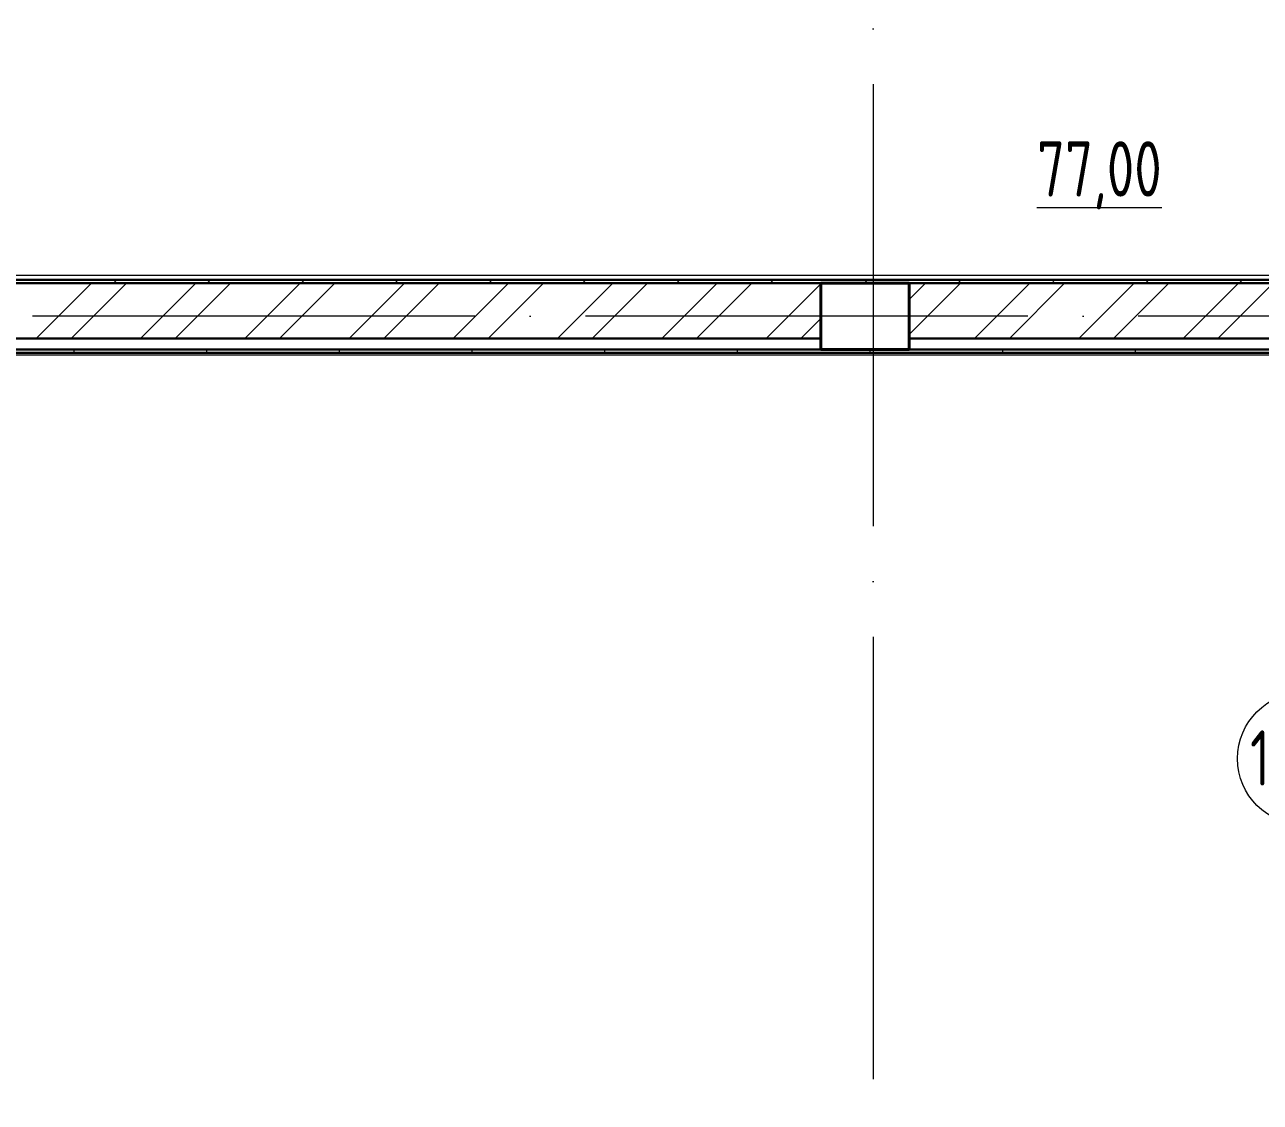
# Model space of a CAD drawing. Header units: millimetres. Extents: x -1073752 to 1436911, y -1379358 to 94781.
# Drawn here: x -1042755 to -1037167, y -879874 to -875001 of the extents above; entities that cross this region are included whole.
import ezdxf

# ---------------------------------------------------------------- set-up
doc = ezdxf.new("R2010")
doc.units = ezdxf.units.MM
doc.linetypes.add('ADSK_Линия сетки', pattern=[25, 20, -2.5, 0, -2.5])
for name, color, linetype, lineweight in [('Марки помещений', 7, 'Continuous', 20), ('Несущие колонны', 7, 'Continuous', 18), ('Ограждение', 252, 'Continuous', 9), ('Оси', 252, 'Continuous', 9), ('Стены наружные', 7, 'Continuous', 18)]:
    doc.layers.add(name, color=color, linetype=linetype, lineweight=lineweight)
doc.styles.add('GOST Common_3', font='', dxfattribs={"height": 3.5})
doc.styles.get('GOST Common_3').set_extended_font_data('GOST 2.304 type A')

# ---------------------------------------------------------------- blocks, each defined once
blk = doc.blocks.new('1 этаж')
at = {"layer": 'Марки помещений', "color": 251, "true_color": 0x636466}
blk.add_circle((-44558.7, 19156), 300, dxfattribs=at)
at = {"layer": 'Несущие колонны', "color": 251, "lineweight": 40, "true_color": 0x636466}
for p, q in [((-46743.8, 21306.3), (-46343.8, 21306.3)), ((-46743.8, 21006.3), (-46743.8, 21306.3)), ((-46343.8, 21306.3), (-46743.8, 21306.3)), ((-46343.8, 21306.3), (-46343.8, 21006.3)), ((-46743.8, 21056.3), (-46743.8, 21006.3)), ((-46343.8, 21006.3), (-46343.8, 21056.3)), ((-46343.8, 21006.3), (-46743.8, 21006.3))]:
    blk.add_line(p, q, dxfattribs=at)
at = {"layer": 'Несущие колонны', "color": 251, "true_color": 0x636466}
for p, q in [((-46743.8, 21306.3), (-46743.8, 21056.3)), ((-46343.8, 21056.3), (-46343.8, 21306.3)), ((-46743.8, 21006.3), (-46343.8, 21006.3))]:
    blk.add_line(p, q, dxfattribs=at)
at = {"layer": 'Ограждение', "color": 251, "true_color": 0x636466}
for p, q in [((-44465.8, 21341.3), (-58420.8, 21341.3)), ((-37220.8, 20981.3), (-52910.8, 20981.3))]:
    blk.add_line(p, q, dxfattribs=at)
at = {"layer": 'Оси', "color": 251, "linetype": 'ADSK_Линия сетки', "ltscale": 100, "true_color": 0x636466}
for p, q in [((-46505.8, 32206.9), (-46505.8, 10956.3)), ((-805.8, 21156.3), (-72528.1, 21156.3))]:
    blk.add_line(p, q, dxfattribs=at)
at = {"layer": 'Стены наружные', "color": 251, "lineweight": 30, "true_color": 0x636466}
for p, q in [((-58455.8, 21306.3), (-44465.8, 21306.3)), ((-44395.8, 21321.3), (-58440.8, 21321.3)), ((-52380.8, 21056.3), (-46743.8, 21056.3)), ((-46343.8, 21056.3), (-40771.9, 21056.3)), ((-52920.8, 20991.3), (-37210.8, 20991.3)), ((-46743.8, 21006.3), (-52380.8, 21006.3)), ((-40771.9, 21006.3), (-46343.8, 21006.3))]:
    blk.add_line(p, q, dxfattribs=at)
at = {"layer": 'Стены наружные', "color": 251, "linetype": 'Continuous', "lineweight": 9, "true_color": 0x636466}
for p, q in [((-50291, 21056.3), (-50041, 21306.3)), ((-50133.9, 21056.3), (-49883.9, 21306.3)), ((-49941.8, 21306.3), (-49926.8, 21321.3)), ((-49819.6, 21056.3), (-49569.6, 21306.3)), ((-49662.4, 21056.3), (-49412.4, 21306.3)), ((-49517.6, 21306.3), (-49502.6, 21321.3)), ((-49348.1, 21056.3), (-49098.1, 21306.3)), ((-49190.9, 21056.3), (-48940.9, 21306.3)), ((-49093.3, 21306.3), (-49078.3, 21321.3)), ((-48876.6, 21056.3), (-48626.6, 21306.3)), ((-48719.5, 21056.3), (-48469.5, 21306.3)), ((-48669.1, 21306.3), (-48654.1, 21321.3)), ((-48405.2, 21056.3), (-48155.2, 21306.3)), ((-48248, 21056.3), (-47998, 21306.3)), ((-48244.8, 21306.3), (-48229.8, 21321.3)), ((-47933.7, 21056.3), (-47683.7, 21306.3)), ((-47820.5, 21306.3), (-47805.5, 21321.3)), ((-47776.6, 21056.3), (-47526.6, 21306.3)), ((-47462.2, 21056.3), (-47212.2, 21306.3)), ((-47396.3, 21306.3), (-47381.3, 21321.3)), ((-47305.1, 21056.3), (-47055.1, 21306.3)), ((-46990.8, 21056.3), (-46743.8, 21303.2)), ((-46972, 21306.3), (-46957, 21321.3)), ((-46547.7, 21306.3), (-46532.7, 21321.3)), ((-46343.8, 21231.7), (-46269.3, 21306.3)), ((-46343.8, 21074.6), (-46112.2, 21306.3)), ((-46123.5, 21306.3), (-46108.5, 21321.3)), ((-46047.9, 21056.3), (-45797.9, 21306.3)), ((-45890.7, 21056.3), (-45640.7, 21306.3)), ((-45699.2, 21306.3), (-45684.2, 21321.3)), ((-45576.4, 21056.3), (-45326.4, 21306.3)), ((-45419.2, 21056.3), (-45169.2, 21306.3)), ((-45274.9, 21306.3), (-45259.9, 21321.3)), ((-45104.9, 21056.3), (-44854.9, 21306.3)), ((-44947.8, 21056.3), (-44697.8, 21306.3)), ((-44850.7, 21306.3), (-44835.7, 21321.3)), ((-46833.6, 21056.3), (-46743.8, 21146)), ((-50119.8, 20991.3), (-50119.8, 21006.3)), ((-49519.8, 20991.3), (-49519.8, 21006.3)), ((-48919.8, 20991.3), (-48919.8, 21006.3)), ((-48319.8, 20991.3), (-48319.8, 21006.3)), ((-47719.8, 20991.3), (-47719.8, 21006.3)), ((-47119.8, 20991.3), (-47119.8, 21006.3)), ((-46519.8, 20991.3), (-46519.8, 21006.3)), ((-45919.8, 20991.3), (-45919.8, 21006.3)), ((-45319.8, 20991.3), (-45319.8, 21006.3))]:
    blk.add_line(p, q, dxfattribs=at)
at = {"layer": 'Стены наружные', "color": 251, "true_color": 0x636466}
for p, q in [((-46743.8, 21056.3), (-46743.8, 21306.3)), ((-46343.8, 21306.3), (-46343.8, 21056.3)), ((-46343.8, 21006.3), (-46743.8, 21006.3))]:
    blk.add_line(p, q, dxfattribs=at)
at = {"layer": 'Марки помещений', "color": 251, "true_color": 0x636466, "style": 'GOST Common_3', "width": 0.9}
for s, p in [('%%U77,00', (-45765.6, 21697.9)), ('149', (-44802.1, 19033.7))]:
    blk.add_text(s, height=250, dxfattribs=at).set_placement(p)

msp = doc.modelspace()

# ---------------------------------------------------------------- block references
msp.add_blockref('1 этаж', (-992411.4, -897475.7))

doc.saveas('drawing.dxf')
